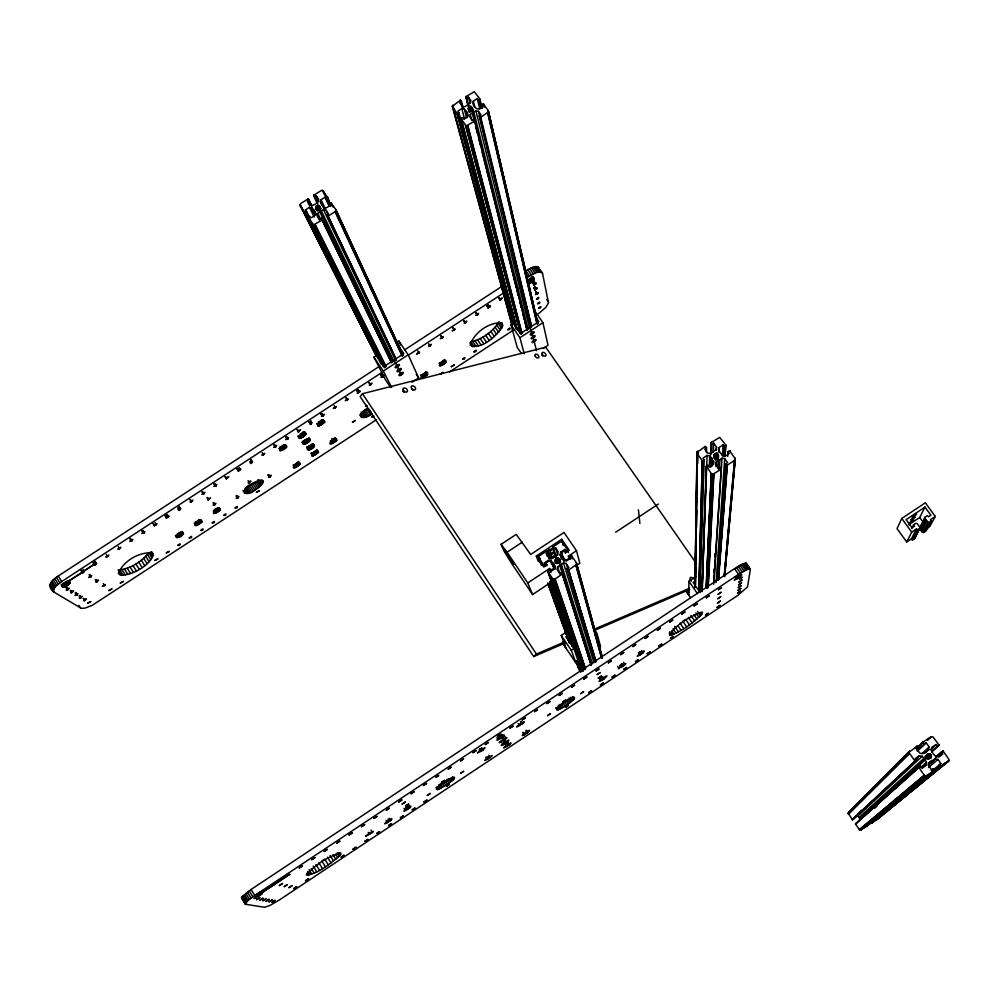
<?xml version="1.0" encoding="UTF-8"?>
<svg xmlns="http://www.w3.org/2000/svg" width="999" height="999" viewBox="0 0 999 999"><rect width="100%" height="100%" fill="white"/><g stroke="black" fill="none" stroke-linecap="round" stroke-linejoin="round"><path stroke-width="1.5" d="M688.873 595.292L688.873 581.256L695.966 576.56M263.249 481.993L262.987 480.744C234.84 483.466 242.732 507.305 263.249 481.993L261.888 479.895M694.879 587.562L697.002 452.41L705.244 446.453L706.568 447.902L706.405 452.535M695.017 586.425L697.215 451.873M695.129 586.613L697.002 452.41M695.192 584.989L695.791 547.764M696.128 527.609L696.815 485.739M697.177 464.036L697.377 451.623M695.341 584.827L695.804 556.905M696.303 527.422L696.79 497.952M697.364 463.823L697.577 451.411M695.504 584.69L695.804 567.619M696.503 527.272L696.79 510.202M697.602 463.648L697.814 451.236M412.15 809.889L415.122 807.941L412.275 809.914M698.726 591.645L702.322 460.801L697.302 453.796M698.975 590.247L702.322 460.801M699.1 590.272L702.759 460.839L704.183 459.927L702.946 458.179L707.055 455.469L709.715 455.956L712.175 458.454L711.975 465.734M699.3 590.234L702.921 460.764L702.185 460.689M700.249 591.208L704.183 459.927M700.311 590.621L700.399 587.662L702.634 586.176M702.047 591.558L706.393 466.133L707.841 465.097L709.078 466.858L713.186 464.135L713.686 461.575L712.262 459.552M702.085 591.495L706.443 466.058M702.135 591.071L702.784 572.539M702.896 569.455L703.808 543.206M703.92 540.109L704.782 515.409M705.082 511.538L705.806 486.063M706.118 481.955L707.055 455.469M632.879 646.54L635.938 644.505L633.029 646.578M709.265 466.845L709.715 455.956M710.614 454.058L711.088 442.507L719.742 437.412L725.886 445.142L724.387 446.59L723.763 455.881M710.626 454.782L710.751 451.698M710.888 448.613L711.213 442.382L711.925 444.355L711.513 453.696M710.739 467.27L711.138 457.967M635.451 661.6L638.373 659.652L635.514 661.638M706.156 587.275L711.263 473.563L706.393 466.133M706.293 587.449L711.263 473.563M711.825 466.196L712.175 458.454M706.468 587.599L711.45 473.788M706.668 587.724L711.675 473.988M706.867 587.812L711.925 474.138M713.298 452.51L713.736 443.169L711.925 444.355M707.092 587.874L712.2 474.263M707.329 587.899L712.786 474.363L721.216 469.143L720.329 467.345L718.506 468.556L715.709 464.597L716.208 462.025L722.052 458.166L724.712 458.641L727.522 462.599L725.699 463.798L717.27 580.169M707.629 586.338L713.086 474.35M713.536 464.685L713.686 461.575M713.835 457.904C718.756 442.332 719.742 468.144 713.985 454.82M714.048 457.567L714.198 454.483M707.866 586.288L713.373 474.288M714.31 457.28L714.46 454.195M708.079 586.213L713.661 474.188M714.547 458.578L714.772 453.946M708.204 587.649L713.923 474.038M714.897 458.391L715.134 453.746M715.197 459.802L715.509 453.621M715.584 459.727L715.908 453.546M716.37 450.199L716.533 447.102L713.736 443.169M715.983 459.727L716.308 453.546M715.958 466.695L716.208 462.025M716.383 459.79L716.708 453.608M716.845 458.366L717.095 453.733M555.219 560.639C555.007 557.517 560.239 557.467 559.989 560.626C559.29 566.508 552.047 557.642 556.181 563.598M717.195 458.553L717.444 453.921M717.507 458.803L717.769 454.17M717.856 457.542L718.031 454.458M718.069 457.879L718.244 454.795M718.219 458.229L718.406 455.144M717.869 468.356L718.318 460.639M718.306 458.641L718.493 455.532M718.781 452.197L719.055 447.552L723.151 444.842L724.387 446.59M718.269 468.918L718.805 459.64M719.392 468.831L719.954 459.552M713.798 572.127L713.985 569.043M714.76 556.718L714.947 553.633M376.523 419.655L92.407 605.232L85.165 608.079L81.306 608.329L54.171 592.232C45.504 586.151 52.335 579.62 58.279 575.986L379.595 366.221M713.686 584.24L721.191 468.568M713.885 582.592L722.052 458.166M468.131 108.604C477.822 118.257 467.994 95.817 468.868 111.963M722.452 455.719L723.151 444.842M381.905 372.452L61.701 581.543C58.566 584.09 52.885 587 53.609 591.708M716.058 582.567L724.712 458.641M724.899 456.618L725.798 444.992L725.024 456.506M718.056 579.57L726.685 465.147L725.699 463.798M718.206 579.707L726.685 465.147M726.847 465.222L718.269 579.732L727.11 465.247L734.477 460.464L735.301 458.991L729.745 450.824M727.709 456.406L728.059 451.748L729.657 450.811M718.543 579.745L727.359 465.159M315.696 207.705C315.559 204.87 320.442 204.67 320.204 207.63C319.48 213.124 312.362 204.845 317.07 210.514M724.15 576.273L734.477 460.464M724.337 576.136L734.702 460.277M724.487 575.961L735.127 458.141M928.346 764.335L935.151 758.84L937.949 759.39L940.971 763.648L939.097 764.909L940.608 766.483L948.451 761.263L949.025 759.577L943.143 751.123L941.295 752.06L942.631 753.933L938.398 756.792L935.601 756.243L932.966 753.546L931.305 750.187L931.78 747.464L936.013 744.617L937.349 746.49L938.798 744.804L933.141 737L931.056 736.763L923.463 741.832L917.681 747.589L923.463 741.832M938.785 745.491L938.798 744.804M724.625 575.774L735.227 458.416M724.662 576.673L735.289 458.703M932.991 760.301L929.12 762.899L928.645 765.634L931.667 769.904L933.541 768.643L934.515 770.566L925.798 776.048L924.187 775.162L918.855 767.419L920.416 766.071L921.752 767.969L925.998 765.109L926.473 762.374L924.812 759.015L922.177 756.318L919.392 755.768L915.146 758.616L916.483 760.501L852.597 819.704L916.483 760.501M923.388 741.895L918.868 747.015M934.402 770.716L934.477 769.954L932.104 771.915M915.171 761.375L908.803 752.372L917.394 746.116L918.705 747.677L916.483 749.849M866.707 826.46L860.014 830.244L855.531 824.237L856.618 823.064M853.134 809.29L848.251 813.286L852.459 819.679L914.734 761.463M931.343 756.805C932.092 753.633 926.685 752.634 926.398 755.956C925.873 761.95 935.576 754.907 929.045 758.865M448.226 769.08L451.323 767.057L448.339 769.118M446.503 786.213L449.463 784.265L446.615 786.238M562.549 573.801L561.625 572.227L559.79 573.438L557.055 569.405L557.604 566.808L563.486 562.912L566.133 563.411L568.868 567.432L567.032 568.643L568.593 570.079L576.573 564.385L576.373 562.699L571.366 555.531L572.202 558.516M561.488 559.165L560.114 554.732L560.664 552.135L564.797 549.413L565.996 551.186L567.432 549.562L562.062 542.045L560.339 541.995L552.747 547.052L553.596 548.876L555.432 547.664L558.154 551.673L557.617 554.27L554.982 556.668L551.723 558.154L549.088 557.654L546.366 553.646L548.201 552.435L547.165 551.036L549.712 558.429L547.302 551.136M554.557 568.556L551.211 560.614L548.576 560.127L544.43 562.849L545.641 564.635L543.931 565.559L538.561 557.267L539.41 555.781L546.903 550.961L549.388 558.316M562.549 573.888L554.87 579.133L552.672 578.721L547.664 571.178L549.2 569.892L550.399 571.678L554.545 568.931L555.094 566.333L552.609 562.674M552.759 547.639L552.859 546.915M670.491 638.324L673.388 636.351L670.491 638.349M460.589 760.876L463.686 758.853L460.701 760.913M515.322 323.639L458.978 112.762L457.854 111.164L461.8 108.604L464.298 109.016L467.932 114.148L467.395 116.521L463.449 119.081L462.312 117.482L460.864 118.606L466.221 125.874L474.775 121.166L474.075 119.393L472.327 120.529L469.767 116.908L470.304 114.535L472.827 112.3L475.924 110.889L478.434 111.301L480.994 114.91L479.245 116.046L531.018 327.734M480.219 107.705L478.409 100.175L479.782 98.676L474.213 91.758L465.821 96.716L468.181 106.244M479.745 99.276L482.017 108.117M482.48 107.904L481.755 104.883L483.379 104.008L488.161 110.464L488.324 112L480.706 117.32L479.245 116.046M468.581 105.832L465.971 96.516M319.293 219.967L317.232 215.772L317.807 213.361L320.354 211.101L323.476 209.69L325.961 210.115L328.459 213.786L326.698 214.935L327.897 216.284L335.539 211.351L335.801 209.553L330.931 202.747L329.383 203.634L330.694 206.443M750.361 569.23L747.539 586.925L737.574 595.566L279.508 899.874L270.267 905.294L264.648 907.267L245.567 904.307L241.483 897.764L251.086 889.46L734.577 568.643L741.695 564.447L746.303 563.199L750.361 569.23L747.102 569.48L738.561 574.35L254.782 895.454L248.039 900.461L245.205 904.132M308.916 216.833L305.444 209.902L309.415 207.317L311.9 207.742L315.447 212.962L314.872 215.372L310.889 217.957L309.79 216.321L308.329 217.457L313.561 224.85L322.153 220.117L321.491 218.306L319.73 219.455L317.232 215.772M329.408 205.869L326.111 198.838L327.51 197.327L323.189 190.996L321.79 190.26L313.661 195.205L314.423 196.878L316.183 195.729L318.669 199.4L318.107 201.798L315.559 204.046L312.45 205.457L309.965 205.045L307.48 201.373L309.228 200.237L308.216 198.926L311.638 205.894M70.255 582.617C68.544 580.207 62.825 583.928 62.15 586.563C64.947 587.912 72.615 583.778 68.906 580.419M313.661 195.742L313.773 195.08L317.807 203.871M376.66 356.643L300.137 205.607L300.624 203.609L308.129 198.901M925.249 752.846L928.658 749.675L929.132 746.94L926.123 742.694L917.544 750.474M912.374 540.134L914.56 538.673L925.236 517.045L927.472 515.559L928.433 516.87L930.906 515.234L924.974 507.092L906.118 519.63L912.05 527.784L914.522 526.136L913.561 524.812L915.796 523.326L917.219 523.588L919.967 527.36L919.729 528.733L917.494 530.219L912.374 540.134L911.438 538.836L916.533 528.896L917.494 530.219M914.56 538.673L925.236 517.045M485.289 744.48L488.386 742.457L485.314 744.517M716.533 447.102L716.033 449.662L710.189 453.521L707.542 453.047L704.745 449.1L706.568 447.902M719.055 447.552L718.556 450.112L722.527 455.731L725.187 456.206L729.295 453.496L728.059 451.748M546.815 565.721L545.879 563.024L548.888 561.026L550.749 561.376L554.195 566.458L553.821 568.294L550.799 570.292L549.6 568.506L527.772 582.929L532.554 594.53L552.484 581.356M538.336 561.55L536.326 556.043L561.75 539.273L569.193 550.199L565.859 552.397L564.647 550.624L561.638 552.609L561.251 554.445L563.823 560.514M705.456 615.097L708.353 613.124L705.581 615.147M478.409 100.175L477.272 98.576L473.326 101.136L472.802 103.509L474.163 106.369L476.436 108.641L478.933 109.041L482.892 106.481L481.755 104.883M321.803 204.995L320.467 202.198L321.041 199.788L325.012 197.215L326.111 198.838M153.084 553.883L152.422 553.021C139.435 551.485 123.139 561.101 118.431 573.314C125.961 580.257 157.567 562.362 151.748 551.76M918.918 767.694L919.117 766.957L855.668 823.7M502.46 326.698L502.235 323.052C489.51 321.478 473.551 332.929 470.242 345.242C481.58 350.137 496.515 336.014 502.46 326.698L498.926 321.591M527.822 283.878C536.326 282.23 535.801 273.439 527.759 281.656M706.38 466.633L706.58 465.934M547.714 571.44L547.927 570.729M479.832 99.138L481.793 108.441M460.939 118.981L461.101 118.269L516.795 327.959M460.539 100.362L462.687 108.042L460.377 100.312L452.322 106.181L457.067 113.486L458.978 112.762M547.489 715.634L550.461 713.673L547.577 715.684M81.593 572.589C84.728 568.543 85.539 573.226 81.593 572.589L65.634 582.966M327.41 197.989L327.51 197.327L330.207 203.346M308.354 217.77L308.566 217.12M93.656 564.722C96.816 560.639 97.54 565.397 93.656 564.722L84.241 570.804L93.669 564.647M562.849 701.847L565.859 699.887L562.937 701.897M306.106 433.903C305.357 430.769 299.151 435.152 298.539 437.525C300.749 439.535 308.554 434.615 304.707 431.768M310.414 439.972C309.678 436.9 303.559 441.233 302.947 443.556C305.12 445.517 312.824 440.671 309.028 437.849M314.635 445.904C313.898 442.894 307.867 447.177 307.242 449.463C309.403 451.361 317.008 446.59 313.249 443.806M580.744 693.568L583.716 691.595L580.819 693.606M286.825 876.098L290.01 874.2L274.35 884.502L286.863 876.048M596.078 670.966L599.15 668.93L596.153 671.003M588.648 692.657L591.583 690.734L588.661 692.707M938.835 745.416L931.78 751.872M870.117 822.239L871.328 823.351L876.722 819.742L948.95 760.489M926.223 528.995L929.769 526.635L935.276 516.421L925.336 502.797L901.785 518.456L897.015 528.621L906.705 541.982L911.438 538.836M928.658 749.675L922.626 753.721L919.842 753.184L916.832 748.925L918.705 747.677M552.709 547.14L556.031 557.529L552.684 547.215M911.675 528.571L913.561 524.812M906.705 541.982L911.7 532.117L916.533 528.896M908.64 524.862L919.692 517.507L924.974 507.092M386.301 810.189L389.41 808.154L386.338 810.214M376.673 833.453L379.67 831.543L376.723 833.478M935.276 516.421L930.444 519.63L931.405 520.954L925.986 531.068L923.8 532.529L922.402 532.267L920.741 529.994L926.048 519.855L924.999 518.406M920.803 530.594L926.048 519.855M921.378 530.856L926.697 520.741L926.11 520.467M183.591 533.716C183.591 530.332 176.885 534.627 176.174 536.788C177.785 539.173 186.101 534.303 182.243 531.605M922.402 532.267L927.746 522.177L926.697 520.741M923.8 532.529L929.182 522.44L931.405 520.954M202.123 521.603C197.54 516.271 188.848 532.892 202.123 521.603L200.774 519.492M324.762 421.965C322.277 415.222 310.115 433.903 324.762 421.965L323.351 419.83M300.249 464.036C297.44 457.992 286.214 475.462 300.249 464.036L298.551 461.451M318.519 452.085C315.959 445.904 304.408 463.548 318.519 452.085L316.82 449.5M336.775 440.147C334.478 433.828 322.59 451.635 336.775 440.147L335.077 437.562M340.497 854.869L340.909 852.846C327.934 856.518 315.122 864.734 306.281 874.924C318.406 874 331.019 863.173 340.497 854.869L339.061 852.597M474.225 346.865L470.716 341.758C481.693 339.585 491.633 332.355 498.089 323.314L501.61 328.421M711.088 442.507L711.063 443.144M567.407 550.224L568.331 552.634M701.685 614.435L702.472 612.125C690.858 615.609 674.525 625.274 669.705 635.401C681.892 631.655 692.607 623.251 701.685 614.435L700.174 612.237M322.215 220.055L391.808 362.512M117.969 569.992C129.945 569.218 141.371 561.975 148.776 552.722L152.098 558.004M180.757 508.653C173.689 506.843 182.492 514.872 179.37 506.481M252.585 461.75C246.041 459.053 253.709 468.581 251.186 459.577M220.342 509.902C219.643 502.534 205.22 520.929 220.342 509.902L218.993 507.792M286.638 447.09C286.788 438.898 270.991 458.454 286.638 447.09L285.239 444.955M312.25 422.777C305.769 420.179 313.361 429.37 310.839 420.629M419.218 352.922L419.48 352.085L418.381 352.26L416.595 354.146L419.218 352.922L417.769 350.786M695.554 562.375L545.754 347.19L362.437 393.731L360.127 396.615L533.753 656.568L565.209 643.019M427.547 374.438C429.295 365.771 412.063 385.527 427.547 374.438L425.799 371.853M445.854 362.462C447.814 353.696 430.344 373.564 445.854 362.462L444.105 359.89M574.3 698.838C577.172 692.607 557.617 706.755 556.568 708.791C556.031 713.648 572.452 700.923 574.3 698.838L572.802 696.615M535.826 283.791L536.088 282.867L533.316 284.977L535.826 283.791L534.365 281.718M168.606 516.67L168.918 515.846L167.807 515.971L165.884 517.769L168.606 516.67L167.22 514.485M240.472 469.73L240.747 468.818L239.785 468.956L237.824 470.791L240.472 469.73L239.073 467.569M359.69 391.87L359.965 390.846L357.167 392.907L359.69 391.87L358.266 389.722M453.846 779.12C458.791 772.04 437.624 786.013 436.825 788.011C433.716 794.03 452.772 780.831 453.846 779.12L452.385 776.86M454.57 329.895L455.032 328.871L452.16 330.931L454.57 329.895L453.109 327.784M506.306 738.498L506.893 737.587L502.784 739.497L499.213 742.694L506.306 738.498L504.807 736.226M536.725 288.823L537.162 287.724L534.415 289.81L536.725 288.823L535.264 286.763M848.551 812.449L909.377 751.31M848.426 812.637L909.614 751.123M848.276 813.061L908.778 752.684M625.112 664.61L625.849 663.611L622.102 665.309L618.344 668.668L625.112 664.61L623.601 662.387M848.263 813.511L908.79 752.984M848.313 813.723L908.865 753.296M848.401 813.935L908.978 753.583M848.513 814.135L909.14 753.845M914.747 748.388L917.307 746.103M917.656 747.764L923.213 742.294M927.459 740.159L930.793 736.912M261.413 894.442L262.113 893.481L257.18 895.741L253.996 898.65L261.413 894.442L259.952 892.07M927.721 740.009L931.343 736.663M917.269 751.285L926.123 742.694M156.418 524.687L156.918 523.701L153.871 525.624L156.418 524.687L155.032 522.502M533.753 656.568L536.438 654.033L565.034 641.745M858.191 813.423L861.588 810.214M914.859 760.039L919.392 755.768M922.402 753.271L929.132 746.94M372.477 832.492L373.226 831.38L368.831 833.491L365.547 836.413L372.477 832.492L371.029 830.206M852.334 819.617L914.547 761.4M915.858 760.077L918.106 757.954M924.237 753.234L926.485 751.136M288.049 438.711L288.561 437.587L285.664 439.61L288.049 438.711L286.638 436.563M922.177 756.318L857.929 815.958L859.902 818.793L924.924 760.202M347.602 399.825L348.064 398.613L345.267 400.674L347.602 399.825L346.166 397.677M930.344 749.849L936.013 744.617M442.52 337.824L443.194 336.601L440.309 338.661L442.52 337.824L441.071 335.701M925.174 756.305L927.809 754.033M925.923 755.968L928.196 753.895M859.04 817.544L923.725 758.491M925.199 756.942L928.62 753.82M925.623 756.955L929.045 753.833M933.066 750.037L938.848 744.879M489.822 306.93L490.434 305.632L487.649 307.754L489.822 306.93L488.361 304.82M374.051 416.108L371.678 417.157L373.102 415.522M931.655 751.685L938.91 745.154M926.036 757.017L929.457 753.895M859.827 817.931L929.869 754.045M926.797 757.367L930.244 754.245M927.134 757.617L930.581 754.507M537.574 293.793L538.224 292.507L535.489 294.58L537.574 293.793L536.138 291.733M926.273 758.965L930.868 754.832M927.646 758.278L931.093 755.182M927.809 758.666L931.268 755.569M927.909 759.065L931.368 755.981M918.868 767.332L855.494 823.975L920.416 766.071M929.082 758.453L931.393 756.393M874.787 808.166L877.085 806.131M920.728 767.469L926.473 762.374M922.489 768.181L925.998 765.109M928.271 763.461L931.792 760.376M935.501 757.13L941.295 752.06M935.688 757.242L942.869 751.086M928.945 763.486L931.293 761.438M935.963 757.192L943.143 751.123M937.387 756.243L943.306 751.211M928.133 764.947L935.151 758.84M930.244 763.848L933.74 760.826M939.135 756.955L942.631 753.933M366.183 405.07L365.447 406.256L367.22 405.719M928.483 767.494L937.949 759.39M410.289 807.454C414.672 801.398 393.856 818.318 410.289 807.454L408.828 805.194M503.259 736.513C508.716 729.582 486.55 747.502 503.259 736.513L501.748 734.203M859.302 829.682L924.187 775.162M859.44 829.869L924.387 775.411M522.777 723.551L524.288 721.827L520.167 723.713L516.52 726.985L522.777 723.551L521.253 721.253M859.615 830.019L924.624 775.624M509.615 744.605L511.051 742.969L507.042 744.842L503.546 747.964L509.615 744.605L508.154 742.369M859.802 830.144L924.899 775.786M931.18 770.616L933.541 768.643M860.014 830.244L925.186 775.923M860.239 830.306L925.798 776.048M931.955 770.841L940.971 763.648M860.688 830.319L926.985 775.711M643.094 652.846C649.662 645.329 627.072 663.436 643.094 652.846L641.583 650.636M869.13 823.95L872.726 821.066M875.074 819.03L878.67 816.158M881.043 814.197L929.769 773.963M934.589 770.304L866.832 826.161L934.465 770.654M740.122 576.748C748.114 568.144 723.513 587.674 740.122 576.748L734.577 568.643M940.159 766.358L871.265 823.376M940.321 766.445L870.941 823.338L940.871 766.383M943.056 764.472L945.441 762.524M877.159 819.242L948.825 760.776M144.193 532.704L144.892 531.543L141.858 533.466L144.193 532.704L142.807 530.519M91.046 576.635L91.708 575.524L88.686 577.434L91.046 576.635L89.698 574.462M77.298 594.642L77.934 593.556L74.95 595.454L77.298 594.642L75.974 592.482M216.134 485.726L216.808 484.465L213.873 486.438L216.134 485.726L214.735 483.541M876.722 819.742L948.663 761.026M104.595 585.614L105.245 584.54L102.298 586.413L104.595 585.614L103.272 583.478M275.886 446.69L276.623 445.392L273.714 447.402L275.886 446.69L274.475 444.53M335.477 407.767L336.263 406.443L333.366 408.454L335.477 407.767L334.053 405.631M250.2 492.532L246.815 487.3L256.019 481.818L259.403 487.037M238.224 497.589L238.898 496.378L236.064 498.289L238.224 497.589L236.875 495.479M477.772 314.835L478.608 313.349L475.824 315.472L477.772 314.835L476.323 312.712M390.646 820.566C397.315 813.223 374.375 830.756 390.646 820.566L389.198 818.293M483.179 749.899L485.039 747.739L480.307 750.187L477.397 752.959L483.179 749.899L481.68 747.602M490.222 757.542L492.157 755.519L488.111 757.417L484.652 760.514L490.222 757.542L488.761 755.306M527.909 732.504C535.776 724.4 512.2 742.332 527.909 732.504L526.448 730.281M367.033 408.416C354.82 416.133 362.999 421.391 372.165 413.648M506.406 742.819C516.645 733.491 490.771 751.972 506.406 742.819L504.932 740.571M604.12 678.833C615.359 668.831 588.349 687.936 604.12 678.833L602.622 676.61M131.93 540.734L132.867 539.398L129.82 541.333L131.93 540.734L130.557 538.536M203.921 493.718L204.907 492.345L201.885 494.268L203.921 493.718L202.522 491.533M323.326 415.721L324.425 414.285L321.453 416.233L323.326 415.721L321.903 413.574M382.779 376.898L383.853 375.349L380.956 377.372L382.779 376.898L381.343 374.762M430.207 345.916L431.343 344.343L429.258 345.142L428.658 346.503L430.207 345.916L428.758 343.793M214.997 504.67L215.884 503.284L213.024 505.207L214.997 504.67L213.636 502.534M684.74 620.042L682.879 621.328L686.638 626.785M538.236 313.886L545.879 307.367L548.501 302.797L542.494 273.289L537.037 266.596L531.393 267.769L525.886 270.729L529.582 276.011L536.763 272.415L541.595 272.128M438.261 775.474C440.996 775.074 431.406 779.907 438.211 775.499M66.321 582.604L81.868 572.889M258.566 894.892L274.525 884.49M257.867 895.304L274.4 884.327M566.183 648.463L561.251 635.426L566.383 632.03M571.84 645.641L572.864 644.967M579.308 660.564L575.861 662.849L571.316 650.361L574.9 647.989M695.504 580.869L693.144 582.442L700.124 592.494M698.838 590.634L701.323 588.985L700.399 587.662M532.554 594.53L512.475 564.685L504.233 551.473L501.098 544.343L516.233 534.365L530.656 554.47L564.01 532.467L576.485 550.749L579.82 563.286L576.448 565.521M501.098 544.343L507.092 552.222L522.34 542.157M569.168 558.853L568.381 556.106L576.485 550.749M570.429 559.415L569.58 556.431L571.191 555.494M615.684 532.23L658.391 504.02M524.225 353.808L519.942 337.724L542.944 322.677L533.99 309.852M543.081 348.514L548.014 345.292L542.944 322.677M321.815 861.038L323.751 859.777M390.621 387.462L385.689 380.132L373.938 357.13L377.41 354.857M396.291 342.545L398.763 340.921L408.179 354.807L418.668 377.922L412.025 382.267M378.309 358.316L379.308 357.667M404.408 350.025L502.372 286.076M391.633 387.45L383.304 371.054L408.179 354.807M408.042 355.382L503.446 293.082M526.972 277.71L529.582 276.011M521.515 353.596L517.195 347.377L511.026 324.862L515.734 321.778M516.046 325.349L515.122 325.961L515.896 328.833M449.562 371.878L513.461 330.082M460.039 100.35L461.501 101.623L459.752 102.747L462.312 106.356L464.81 106.756L470.417 103.122L470.954 100.749L468.406 97.153L466.658 98.277M300.137 205.607L304.82 212.375L306.543 211.526L305.444 209.902M119.655 548.751L120.842 547.252L117.795 549.188L119.655 548.751L118.282 546.553M107.617 556.605L108.804 555.119L105.744 557.055L107.617 556.605L106.256 554.408M68.057 589.56L69.181 588.124L66.159 590.047L68.057 589.56L66.708 587.375M365.934 416.895L362.487 411.713L368.718 408.491M270.105 476.748L271.416 475.349L269.618 475.736L268.619 477.222L270.105 476.748L268.743 474.65M81.094 597.627L82.293 596.291L79.258 598.101L81.094 597.627L79.77 595.479M465.459 322.889L466.87 321.141L464.822 321.915L464.185 323.301L465.459 322.889L464.011 320.766M370.641 384.815L372.04 383.191L370.08 383.766L369.318 385.264L370.641 384.815L369.218 382.679M263.449 454.82L264.797 453.359L262.949 453.733L261.913 455.294L263.449 454.82L262.05 452.659M191.683 501.698L192.919 500.174L190.784 500.861L190.085 502.21L191.683 501.698L190.285 499.525M97.153 581.655L98.551 580.082L96.379 580.819L95.792 582.067L97.153 581.655L95.817 579.495M441.221 374.076L442.794 372.315L440.035 374.275M249.4 482.692L250.924 481.056L248.888 481.693L248.139 483.041L249.4 482.692L248.027 480.581M568.593 570.079L595.679 660.589L568.593 570.079L567.882 569.88L595.504 661.962M500.649 299.875L502.347 297.964L500.324 298.726L499.8 300.15L500.649 299.875L499.188 297.764M330.607 202.834L332.655 205.782M84.803 600.511L86.438 598.838L84.278 599.587L83.716 600.786L84.803 600.511L83.491 598.376M71.928 592.569L73.589 590.859L71.379 591.62L70.804 592.857L71.928 592.569L70.592 590.397M208.741 499.687L210.564 497.989L208.416 498.576L207.705 499.912L208.741 499.687L207.367 497.527M298.726 431.705L300.587 429.87L298.551 430.482L297.877 431.93L298.726 431.705L297.315 429.558M593.806 630.719L689.622 589.485M593.643 629.457L689.447 588.299M328.059 216.259L396.166 359.677L327.809 216.284M852.721 819.692L915.096 761.425M226.586 478.683L228.871 476.698L226.773 477.36L226.186 478.746L225.187 476.523M341.271 857.08L344.143 855.144L341.121 857.067M568.419 570.129L595.479 660.664M482.967 104.096L483.666 104.158M729.32 450.911L730.057 450.986M570.841 555.594L571.64 555.744M942.606 751.186L943.381 751.273M927.746 522.177L929.182 522.44M480.032 117.158L531.268 325.736M307.804 198.951L311.9 206.094L308.354 199.001M305.244 212.35L304.57 212.188L381.044 363.723M304.82 212.375L381.556 364.123M704.982 446.503L705.706 446.69M726.56 465.022L727.284 465.209M546.653 551.011L547.365 551.211M543.568 565.322L544.28 565.521M917.032 746.153L917.781 746.365M940.022 766.221L940.783 766.433M329.383 203.634L330.482 205.257L326.498 207.829L324.013 207.417L320.467 202.198M562.574 556.393L564.71 559.527L566.57 559.865L569.58 557.879L568.381 556.106M483.541 104.058L484.315 107.13M571.44 555.569L572.427 558.666M537.899 266.87L542.494 273.289M480.082 117.22L531.443 327.222M919.692 517.507L923.838 523.189M919.717 528.571L920.741 529.994M901.785 518.456L911.7 532.117M924.25 743.955L923.276 742.569M745.928 563.036L749.912 568.693M537.037 266.596L540.734 271.853M745.254 563.074L749.238 568.743M535.926 266.558L539.622 271.815M744.317 563.336L748.301 569.005M534.59 266.745L538.286 272.003M743.119 563.798L747.102 569.48M533.066 267.145L536.763 272.415M741.695 564.447L745.691 570.142M531.393 267.769L535.089 273.039M740.097 565.284L744.08 570.978M529.607 268.581L533.304 273.863M738.336 566.283L742.332 571.977M533.004 276.735L534.465 278.833M527.747 269.58L531.456 274.862M532.892 277.098L534.365 279.196M736.488 567.42L740.484 573.114M532.692 277.51L534.165 279.608M531.655 276.923L533.853 280.057M531.992 278.446L533.454 280.544M546.728 299.475L548.488 301.998M534.178 281.905L535.639 283.991M533.978 282.093L535.427 284.178M530.781 277.884L532.979 281.031M533.741 282.28L535.202 284.365M530.244 278.384L532.442 281.518M533.004 282.742L534.465 284.827M532.767 282.854L534.228 284.94M529.657 278.858L531.855 281.993M737.312 575.412L738.898 577.672M535.064 286.95L536.513 289.023M534.827 287.125L536.276 289.198M529.033 279.295L531.231 282.442M736.663 575.861L738.249 578.121M528.396 279.695L530.594 282.842M533.866 287.712L535.314 289.772M533.641 287.787L535.089 289.86M527.772 280.045L529.97 283.192M735.376 576.685L736.962 578.945M535.901 291.92L537.35 293.968M535.664 292.083L537.112 294.143M527.884 281.381L529.358 283.479M536.176 317.769L538.848 321.603L520.454 333.641L513.324 323.364M529.645 327.622L532.017 332.555M531.218 332.417L532.979 336.451M498.951 297.877L500.412 299.987M498.713 297.964L500.187 300.075M511.026 324.862L519.942 337.724M688.873 581.256L697.527 593.743M687.225 589.872L688.873 592.245M501.086 322.652L502.859 325.199M488.124 305.007L489.585 307.118M685.601 590.284L688.873 595.004M685.614 590.584L690.546 597.702M487.887 305.182L489.348 307.292M486.913 305.682L488.374 307.792M486.7 305.731L488.161 307.842M697.464 611.388L700.499 615.771M496.815 325.212L500.337 330.307M695.878 612.961L698.9 617.332M495.154 327.222L498.676 332.317M693.905 614.697L696.94 619.08M493.144 329.295L496.653 334.378M690.883 615.484L694.655 620.941M490.859 331.368L494.355 336.451M688.361 617.419L692.132 622.889M476.073 312.899L477.534 315.01M475.824 313.049L477.285 315.16M488.336 333.391L491.845 338.474M685.664 619.392L689.435 624.85M485.676 335.289L489.173 340.372M482.929 337.038L486.426 342.108M680.057 623.164L683.828 628.633M480.182 338.561L483.691 343.644M678.059 625.961L681.068 630.344M477.522 339.822L481.019 344.917M674.675 626.385L678.446 631.868M463.748 320.904L465.209 323.027M475.012 340.796L478.509 345.891M673.014 628.771L676.023 633.154M472.714 341.446L476.223 346.553M671.628 630.881L673.888 634.178M669.817 631.605L672.09 634.902M469.93 343.007L472.564 346.84M669.168 633.116L670.679 635.314M452.909 327.972L454.358 330.095M440.846 335.889L442.295 338.012M443.656 360.352L445.417 362.924M443.156 360.814L444.905 363.386M442.594 361.263L444.343 363.836M640.421 651.51L641.92 653.721M441.995 361.688L443.743 364.26M639.785 651.947L641.296 654.158M441.371 362.088L443.119 364.66M639.148 652.359L640.659 654.57M440.746 362.437L442.495 365.01M638.523 652.747L640.034 654.957M440.134 362.724L441.895 365.297M439.572 362.949L441.321 365.522M439.048 363.099L440.796 365.671M569.58 556.431L570.779 558.204L566.645 560.938L563.998 560.451L560.114 554.732M548.576 548.813L550.212 551.236M549.75 552.36L551.373 554.757M550.899 555.844L552.509 558.229M425.362 372.315L427.11 374.887M424.85 372.777L426.598 375.349M622.127 663.611L623.626 665.834M424.288 373.226L426.036 375.799M621.528 664.06L623.026 666.271M423.688 373.651L425.437 376.236M620.891 664.485L622.402 666.708M423.064 374.051L424.812 376.623M422.44 374.4L424.188 376.973M619.63 665.297L621.128 667.507M421.84 374.687L423.576 377.26M593.593 628.396L596.965 633.366L600.511 646.503L598.901 644.105M421.253 374.912L423.002 377.497M420.729 375.075L422.477 377.647M617.557 666.358L619.055 668.581M545.879 563.024L547.077 564.797L543.743 567.007L536.326 556.043M396.915 343.481L403.808 353.646L383.916 366.633L376.423 355.507M416.196 374.263L418.668 377.922M393.856 360.139L396.903 365.334M396.428 365.097L398.813 369.318M398.339 369.068L400.699 373.251M400.224 372.989L401.461 374.825M601.348 677.459L602.847 679.682M600.724 677.859L602.222 680.069M599.55 678.508L601.048 680.731M565.834 636.713L573.876 648.663L581.568 670.616M507.092 552.222L527.772 582.929M373.938 357.13L383.304 371.054M561.251 635.426L571.316 650.361M562.512 641.77L565.109 645.641M563.498 644.355L566.083 648.189M562.749 643.356L575.861 662.849M381.081 374.925L382.517 377.06M576.311 661.4L579.02 669.505L580.869 672.265M380.831 375.062L382.267 377.197M368.956 382.817L370.392 384.952M571.99 697.439L573.488 699.662M570.217 697.265L572.452 700.599M568.98 698.289L571.216 701.623M567.594 699.375L569.83 702.709M362.437 393.731L536.438 654.033M566.083 700.474L568.319 703.808M358.054 389.91L359.49 392.058M357.829 390.097L359.265 392.232M357.08 390.572L358.504 392.719M356.83 390.696L358.254 392.832M369.58 409.777L371.303 412.362M564.497 701.573L566.72 704.907M367.145 409.49L370.592 414.647M562.887 702.634L565.109 705.968M365.547 410.377L368.993 415.534M561.276 703.621L563.498 706.955M363.986 411.126L367.432 416.296M559.727 704.52L561.95 707.854M558.291 705.294L560.514 708.641M361.101 412.137L364.56 417.307M557.729 707.042L559.215 709.278M360.739 413.661L363.336 417.545M556.605 707.517L558.091 709.752M360.564 414.997L362.3 417.594M555.706 707.816L557.192 710.052M359.752 414.835L361.476 417.432M345.941 397.864L347.377 400M321.653 413.736L323.077 415.884M321.391 413.873L322.814 416.021M321.141 413.998L322.565 416.146M320.891 414.098L322.315 416.246M334.74 437.987L336.451 440.571M323.014 420.279L324.425 422.402M334.328 438.424L336.026 441.009M321.878 419.667L324.001 422.864M321.378 420.129L323.489 423.326M333.828 438.873L335.539 441.458M520.704 721.69L522.215 723.988M320.816 420.591L322.927 423.788M333.279 439.323L334.99 441.895M525.861 730.719L527.322 732.941M320.204 421.029L322.315 424.225M331.843 438.449L334.403 442.32M332.068 440.134L333.778 442.719M319.555 421.441L321.666 424.637M318.906 421.803L321.016 425M331.443 440.484L333.154 443.069M518.131 723.426L519.642 725.724M330.819 440.784L332.53 443.369M523.351 732.304L524.825 734.527M318.269 422.102L320.379 425.299M330.232 441.021L331.93 443.606M522.777 732.617L524.25 734.839M318.356 423.414L319.755 425.549M317.782 423.588L319.193 425.724M317.27 423.688L318.681 425.824M316.833 423.701L318.244 425.836M309.49 421.653L310.901 423.801M309.228 421.778L310.652 423.926M308.991 421.878L310.402 424.026M313.024 444.205L314.398 446.291M308.791 438.249L310.19 440.372M316.496 449.925L318.194 452.51M304.47 432.167L305.881 434.303M312.013 443.581L314.073 446.715M308.466 438.686L309.852 440.796M316.084 450.362L317.782 452.947M303.434 431.543L305.544 434.74M312.275 445.067L313.649 447.165M308.042 439.135L309.428 441.246M315.597 450.811L317.295 453.396M303.009 431.993L305.12 435.202M311.788 445.529L313.162 447.614M306.855 438.536L308.941 441.708M315.047 451.248L316.745 453.833M503.384 737.424L504.882 739.697M507.03 743.219L508.491 745.441M303.209 433.529L304.62 435.664M310.539 444.93L312.612 448.064M306.293 438.986L308.379 442.157M502.784 737.861L504.283 740.134M314.448 451.673L316.146 454.258M301.948 432.917L304.046 436.126M309.952 445.354L312.013 448.489M306.381 440.484L307.767 442.594M313.836 452.06L315.534 454.645M502.147 738.298L503.646 740.571M301.336 433.354L303.434 436.563M499.95 735.526L501.461 737.836M309.315 445.754L311.376 448.888M503.658 741.433L505.132 743.681M305.057 439.822L307.13 442.994M313.199 452.422L314.897 455.007M505.132 744.467L506.593 746.69M300.687 433.766L302.797 436.963M308.679 446.103L310.739 449.238M304.408 440.184L306.493 443.356M312.575 452.722L314.273 455.307M297.065 429.657L298.489 431.805M300.037 434.128L302.135 437.325M308.054 446.416L310.115 449.55M498.626 736.363L500.137 738.673M304.458 441.546L305.856 443.656M311.975 452.959L313.674 455.544M300.087 435.502L301.498 437.637M307.442 446.653L309.503 449.787M501.81 742.507L503.284 744.755M311.426 453.134L313.124 455.719M303.159 440.734L305.244 443.906M299.475 435.751L300.874 437.887M306.88 446.828L308.941 449.962M310.926 453.234L312.625 455.831M303.284 441.97L304.67 444.08M307.068 447.977L308.441 450.074M298.901 435.926L300.299 438.062M496.84 737.324L498.351 739.635M302.772 442.07L304.158 444.18M298.376 436.026L299.787 438.161M302.335 442.095L303.721 444.205M297.939 436.051L299.338 438.186M301.985 442.045L303.384 444.155M286.413 436.738L287.824 438.898M286.164 436.913L287.575 439.073M285.914 437.075L287.325 439.235M298.226 461.863L299.925 464.46M297.814 462.3L299.513 464.885M297.327 462.749L299.026 465.334M296.79 463.186L298.476 465.771M284.815 445.404L286.226 447.54M296.191 463.611L297.889 466.196M283.629 444.792L285.726 448.002M295.567 463.998L297.265 466.595M486.925 756.58L488.374 758.815M283.054 445.254L285.152 448.464M294.942 464.36L296.641 466.945M282.442 445.691L284.54 448.901M480.432 748.488L481.93 750.786M294.318 464.66L296.004 467.257M485.664 757.342L487.125 759.577M281.805 446.103L283.903 449.313M479.77 748.913L481.268 751.223M293.718 464.91L295.404 467.495M281.144 446.466L283.241 449.675M479.108 749.325L480.619 751.635M293.157 465.084L294.842 467.669M280.494 446.778L282.592 449.987M279.87 447.028L281.968 450.237M279.995 448.276L281.393 450.412M279.47 448.376L280.869 450.524M279.021 448.401L280.419 450.549M274.238 444.705L275.649 446.865M273.976 444.867L275.387 447.028M268.481 474.8L269.855 476.898M268.232 474.912L269.605 477.01M267.994 475.012L269.355 477.11M251.024 459.765L252.422 461.925M261.276 480.219L262.974 482.842M259.877 479.87L262.425 483.791M261.638 484.827L258.242 479.595L257.23 480.694L260.614 485.926M451.436 777.746L452.897 779.994M450.274 778.708L451.735 780.968M448.214 778.633L450.399 782.005M254.645 482.917L258.029 488.149M446.74 779.707L448.926 783.079M253.147 483.991L256.531 489.223M445.167 780.793L447.352 784.165M251.573 484.99L254.957 490.222M443.556 781.855L445.729 785.226M249.962 485.889L253.346 491.121M441.92 782.854L444.105 786.238M237.637 468.531L239.036 470.704M237.375 468.631L238.786 470.804M237.15 468.706L238.549 470.879M236.925 468.756L238.336 470.916M248.364 486.663L251.748 491.908M440.334 783.79L442.52 787.162M438.836 784.602L441.021 787.986M245.367 487.762L248.751 493.007M438.199 786.413L439.647 788.673M244.743 489.098L247.44 493.294M436.988 786.95L438.449 789.198M244.28 490.247L246.316 493.406M435.989 787.312L437.45 789.572M244.043 491.208L245.404 493.319M242.944 490.484L244.73 493.044M224.975 476.56L226.373 478.733M236.638 495.641L237.987 497.752M236.388 495.804L237.737 497.914M236.139 495.941L237.487 498.051M214.498 483.716L215.884 485.889M214.236 483.878L215.634 486.051M213.973 484.028L215.372 486.201M218.594 508.229L219.942 510.327M217.445 507.617L219.468 510.776M213.386 502.697L214.748 504.82M217.57 509.103L218.918 511.213M213.124 502.834L214.485 504.97M216.296 508.479L218.319 511.638M407.093 806.468L408.554 808.728M215.672 508.878L217.695 512.037M215.022 509.24L217.045 512.4M405.794 807.292L407.242 809.565M207.118 497.639L208.491 499.787M214.373 509.552L216.396 512.724M202.26 491.695L203.659 493.881M214.423 510.864L215.772 512.974M201.998 491.845L203.396 494.018M213.836 511.063L215.185 513.161M403.996 808.278L405.444 810.539M213.311 511.176L214.66 513.286M190.022 499.675L191.408 501.848M200.474 519.892L201.823 522.002M200.087 520.329L201.423 522.44M198.938 519.705L200.949 522.877M198.389 520.154L200.412 523.314M197.802 520.579L199.812 523.738M387.987 819.155L389.435 821.428M197.165 520.979L199.188 524.138M197.19 522.39L198.539 524.5M195.866 521.653L197.889 524.825M386.039 820.354L387.487 822.627M195.242 521.915L197.265 525.087M195.329 523.164L196.666 525.274M194.793 523.289L196.129 525.399M194.318 523.339L195.667 525.462M179.221 506.655L180.607 508.841M179.021 506.83L180.407 509.015M178.034 507.492L179.42 509.677M181.955 532.005L183.292 534.128M181.556 532.43L182.904 534.552M180.419 531.818L182.43 534.989M180.544 533.316L181.893 535.427M179.283 532.679L181.294 535.851M167.033 514.66L168.419 516.845M178.646 533.079L180.657 536.251M368.206 832.279L369.655 834.552M177.997 533.441L180.007 536.613M165.784 515.459L167.17 517.644M177.347 533.766L179.358 536.938M165.522 515.559L166.908 517.744M165.285 515.634L166.658 517.819M165.06 515.684L166.446 517.869M177.385 535.077L178.721 537.2M176.786 535.277L178.134 537.4M176.249 535.414L177.585 537.524M175.774 535.464L177.11 537.587M175.387 535.452L176.723 537.562M153.272 523.476L154.658 525.661M153.059 523.526L154.433 525.711M142.57 530.694L143.943 532.879M142.308 530.856L143.694 533.041M142.045 531.006L143.419 533.191M151.249 551.848L153.247 555.019M150.25 552.185L152.922 556.406M337.237 852.696L339.385 856.118M147.502 554.495L150.824 559.765M335.689 854.17L337.837 857.579M145.804 556.368L149.113 561.638M333.029 854.694L335.889 859.24M143.731 558.304L147.04 563.573M330.032 855.356L333.591 861.026M130.295 538.698L131.668 540.896M130.032 538.848L131.406 541.046M141.346 560.239L144.643 565.509M327.472 857.229L331.031 862.911M138.699 562.125L142.008 567.395M324.712 859.14L328.259 864.822M135.889 563.911L139.186 569.193M322.527 862.174L325.374 866.72M132.979 565.546L136.276 570.829M318.881 862.861L322.427 868.543M130.057 566.982L133.354 572.265M315.971 864.56L319.53 870.241M127.198 568.169L130.494 573.463M313.187 866.083L316.745 871.777M124.475 569.093L127.785 574.388M311.313 868.543L314.148 873.101M121.99 569.717L125.3 575.012M308.991 869.605L311.838 874.162M119.793 570.017L123.114 575.324M307.717 871.528L309.852 874.949M118.631 571.053L121.279 575.312M306.843 873.138L308.266 875.436M118.531 572.827L119.868 574.962M95.28 561.401L96.641 563.598M95.117 561.563L96.491 563.773M93.956 562.412L95.317 564.61M93.681 562.537L95.042 564.747M93.419 562.649L94.78 564.847M93.157 562.737L94.53 564.934M95.554 579.632L96.891 581.78M95.292 579.732L96.628 581.893M89.46 574.625L90.809 576.81M89.211 574.787L90.559 576.972M83.079 569.43L84.44 571.64M81.643 570.404L83.004 572.614M81.369 570.516L82.73 572.727M81.119 570.604L82.48 572.802M83.229 598.488L84.553 600.611M79.508 595.616L80.832 597.764M79.246 595.754L80.569 597.902M68.731 580.781L70.092 582.979M75.737 592.657L77.06 594.817M68.456 581.181L69.818 583.379M75.474 592.819L76.811 594.979M75.212 592.956L76.548 595.117M67.408 580.506L69.443 583.816M67.607 582.055L68.968 584.253M66.384 581.406L68.419 584.702M258.404 893.293L259.865 895.666M65.772 581.843L67.807 585.152M70.33 590.496L71.666 592.682M65.122 582.255L67.145 585.564M257.08 894.18L258.554 896.553M78.871 605.382L80.507 608.029M64.436 582.642L66.471 585.951M63.736 582.979L65.772 586.288M66.434 587.524L67.782 589.71M66.171 587.649L67.52 589.847M63.736 584.365L65.097 586.563M255.045 895.366L256.506 897.751M58.279 575.986L61.701 581.543M251.086 889.46L254.782 895.454M62.413 583.478L64.448 586.788M62.5 584.727L63.849 586.937M61.963 584.802L63.324 587.012M61.513 584.802L62.875 587.012M56.444 577.26L59.853 582.817M61.164 584.727L62.525 586.937M249.163 890.771L252.859 896.765M54.758 578.571L58.167 584.128M247.377 892.057L251.061 898.064M53.272 579.895L56.693 585.451M245.754 893.306L249.438 899.3M52.035 581.181L55.444 586.738M244.355 894.467L248.039 900.461M51.061 582.417L54.47 587.961M243.207 895.516L246.878 901.51M50.375 583.553L53.784 589.098M242.332 896.428L246.004 902.422M50 584.577L53.409 590.122M241.758 897.189L245.417 903.171M49.95 585.464L54.171 592.232M241.483 897.764L245.567 904.307M300 204.82L376.473 356.243M305.319 212.312L376.848 354.345M300.836 205.682L309.153 222.565M310.564 225.337L376.461 355.594M306.543 211.526L309.34 217.095M312.699 224.213L384.84 367.707M316.159 232.555L308.441 217.233L383.429 366.783M317.682 235.24L379.982 359.378M314.673 224.875L385.602 366.695M314.398 224.925L385.377 366.733M313.836 224.925L385.152 366.745M313.561 224.85L384.702 366.67M313.311 224.75L384.49 366.583M315.197 224.638L386.026 366.496M314.947 224.775L385.826 366.608M307.48 201.373L309.54 205.557M309.415 207.317L314.235 217.058M313.174 209.615L315.547 213.873M311.9 207.742L315.347 214.748M311.338 207.829L314.086 213.411M314.136 210.052L316.183 214.248M315.734 208.067L317.108 210.864M317.807 213.361L320.542 218.968M316.458 206.044L318.494 210.252M316.196 206.331L318.231 210.539M315.984 206.643L318.032 210.851M315.821 206.98L317.195 209.79M321.491 218.306L391.658 362.812M315.734 207.342L317.095 210.14M322.09 220.167L390.921 361.463M317.844 205.432L319.88 209.653M317.47 205.507L319.505 209.715M320.354 211.101L393.044 361.413M317.095 205.632L319.143 209.84M316.758 205.819L318.806 210.027M319.842 212.05L392.644 362.175M319.568 205.994L320.929 208.803M313.836 195.03L317.22 202.035M318.956 205.594L320.642 208.579M318.606 205.482L319.955 208.292M321.441 211.014L393.918 361.338M313.599 195.367L317.045 202.747M318.231 205.432L320.254 209.64M316.183 195.729L318.868 201.336M321.74 204.071L323.751 208.292M326.698 214.935L395.991 359.99M323.476 209.69L395.554 360.277M321.041 199.788L325.05 208.217M325.961 210.115L327.972 214.335M328.221 216.196L396.366 359.69M322.739 205.532L324.076 208.341M325.012 197.215L328.971 205.669M323.027 190.784L325.836 196.628M322.34 190.359L324.575 194.693M327.547 197.79L329.957 203.684M335.901 210.614L402.784 355.07M335.826 210.876L402.609 355.494M335.539 211.351L402.485 355.681M335.339 211.551L402.322 355.844M330.931 202.747L332.979 206.98M335.102 211.726L402.135 355.981M335.676 209.315L402.947 354.795M335.951 210.065L402.997 355.232M398.763 340.921L400.674 345.092M538.498 267.357L538.811 268.044M538.561 557.267L540.459 562.762M547.877 583.279L569.592 643.331M579.133 669.692L576.286 661.625L579.02 669.505M538.573 557.554L541.371 565.446M547.739 583.029L569.48 643.119M549.263 585.464L558.154 610.164M560.252 615.971L568.618 639.21M576.985 662.437L579.083 668.256M538.673 556.693L539.722 559.59M548.626 584.265L568.518 639.422M576.373 661.188L578.983 668.443M538.598 556.98L540.172 561.326M548.551 584.527L568.456 639.647M560.564 615.571L563.174 622.839M538.973 556.181L540.022 559.09M551.51 591.058L555.169 601.223M560.389 615.759L567.182 634.652M577.11 662.262L578.683 666.62M549.937 582.966L572.415 645.816M577.484 660.339L581.181 670.591L577.397 660.239M549.812 582.842L572.24 645.691M550.062 581.53L572.764 645.791M549.9 581.605L572.627 645.841L549.725 581.618M577.884 660.414L581.443 670.641M577.747 660.439L581.306 670.641M544.43 562.849L545.466 565.796M548.439 572.19L583.079 671.415M548.301 572.315L582.567 670.304M547.677 571.091L582.604 670.679M552.884 578.921L583.866 668.718M552.672 578.721L583.703 668.568M552.484 578.483L584.065 669.867M553.696 579.27L584.49 669.005M549.6 568.506L550.973 572.514M553.409 579.195L584.265 668.943M553.134 579.083L584.053 668.843M554.582 579.233L585.177 668.98M554.283 579.295L584.952 669.018M553.983 579.308L584.715 669.03M555.132 578.983L585.601 668.781M546.366 553.646L547.365 556.568M554.87 579.133L585.402 668.893M550.749 561.376L551.66 564.098M546.815 550.961L549.213 558.341M551.211 560.614L552.684 565.047M552.072 563.324L553.421 567.382M548.201 552.435L550.162 558.304M552.884 564.51L554.233 568.556M553.621 563.161L555.082 567.569M553.696 564.273L554.657 567.207M554.195 566.458L555.082 569.143M555.494 559.49L556.443 562.449M555.332 559.852L556.293 562.812M557.604 566.808L559.977 574.188M555.244 560.239L556.206 563.199M555.981 558.853L557.405 563.299M555.706 559.153L557.142 563.598M553.396 548.351L556.168 557.317M556.643 558.404L558.066 562.862M556.293 558.603L557.717 563.049M591.308 665.247L562.462 573.463L591.371 665.122M562.087 573.701L591.208 665.334M557.03 558.279L558.453 562.724M557.829 558.204L559.24 562.662M557.43 558.204L558.841 562.662M559.715 565.409L591.346 665.184M558.965 558.591L559.89 561.563M555.432 547.664L557.754 555.082M558.616 558.404L560.014 562.862M560.227 564.398L591.52 663.823M558.229 558.266L559.64 562.724M561.376 564.31L592.395 663.761M559.54 559.14L560.664 562.437M559.278 558.841L560.202 561.813M560.664 552.135L562.924 559.577M563.486 562.912L593.993 662.699M561.638 552.609L562.899 556.768M562.624 557.217L563.873 561.338M567.032 568.643L595.304 662.487M563.386 557.579L564.21 560.327M568.331 570.129L595.716 662.125L566.133 563.411M562.312 542.207L563.399 545.367M564.647 550.624L565.471 553.409M564.797 549.413L565.671 552.41M561.75 539.273L563.586 545.591M575.836 565.297L601.648 658.403M576.448 564.647L601.698 656.405M576.286 564.897L601.985 658.104M576.073 565.109L601.823 658.266M576.373 562.699L602.36 657.479M576.66 564.098L601.922 656.218M576.573 564.385L601.798 656.193M479.795 203.883L481.019 208.379M488.761 236.85L489.972 241.346M490.796 244.343L492.02 248.838M493.643 254.832L494.867 259.328M497.714 269.817L498.938 274.313M499.75 277.31L500.974 281.793M501.785 284.79L503.821 292.282M506.68 302.772L507.892 307.267M508.716 310.264L509.927 314.76M510.751 317.757L511.975 322.252M452.722 105.182L457.867 124.887M458.841 127.66L466.833 157.83M467.807 160.614L512.112 324.076M452.435 105.657L512.137 325.399M452.322 106.443L512.037 325.212M502.784 287.662L503.996 292.158M459.053 115.659L462.262 127.647M463.074 130.644L466.283 142.632M467.082 145.629L470.304 157.617M471.103 160.627L474.313 172.615M477.135 183.104L478.334 187.6M481.143 198.089L482.355 202.585M483.154 205.582L484.365 210.077M485.164 213.074L486.363 217.57M487.175 220.567L488.374 225.062M489.185 228.059L490.384 232.555M491.183 235.552L492.395 240.047M493.194 243.044L494.405 247.54M495.204 250.537L498.414 262.537M499.225 265.534L502.435 277.522M503.234 280.519L506.456 292.507M508.054 298.501L510.464 307.492M512.075 313.486L514.485 322.477M457.767 113.549L513.998 322.727M514.098 324.3L457.018 113.424L514.035 324.288M460.889 118.531L517.207 329.87M465.971 125.774L520.816 333.629M465.359 125.25L520.442 333.441M461.501 101.623L463.074 107.642M467.607 125.787L521.865 333.566M467.345 125.886L521.453 333.691M460.214 100.3L461.313 104.845M466.783 125.974L521.241 333.703M461.8 108.604L464.56 119.131M466.496 125.949L521.028 333.678M464.298 109.016L466.633 118.032M467.857 125.649L522.052 333.466M466.57 111.289L467.732 115.809M466.62 112.3L467.794 116.821M465.596 110.852L467.17 116.895M466.034 96.466L468.169 105.719M468.831 107.318L469.98 111.838M468.568 107.592L469.717 112.113M470.304 114.535L471.84 120.554M468.219 108.242L468.981 111.251M470.217 106.706L471.353 111.226M469.842 106.781L470.979 111.301M469.48 106.905L470.616 111.426M469.13 107.093L470.279 111.601M472.202 107.517L472.964 110.527M517.045 286.651L517.794 289.66M471.665 107.03L472.714 110.265M471.341 106.868L472.09 109.878M472.827 112.3L527.26 330.057M468.406 97.153L469.93 103.197M470.979 106.756L472.115 111.276M474.075 119.393L527.21 330.095M470.604 106.706L471.74 111.226M472.327 113.224L474.225 120.754M476.123 128.284L477.26 132.805M479.158 140.335L480.294 144.855M482.192 152.385L483.329 156.905M484.09 159.915L486.363 168.956M487.125 171.965L489.398 180.994M490.159 184.016L492.432 193.044M493.194 196.054L494.33 200.574M495.079 203.596L497.365 212.625M498.114 215.634L500.399 224.675M501.148 227.685L516.321 287.937M517.082 290.946L518.219 295.467M520.117 302.997L521.253 307.517M523.151 315.047L524.288 319.568M525.049 322.577L526.56 328.596M473.913 112.2L528.121 329.333M472.402 107.83L473.151 110.839M517.195 286.9L517.957 289.91M475.924 110.889L529.632 328.346M473.326 101.136L474.825 107.155M478.434 111.301L531.143 327.16M533.354 337.999L533.916 340.297M534.29 341.833L536.463 350.699M477.272 98.576L479.832 109.153M480.781 117.27L531.456 325.662M488.449 111.476L537.587 322.752M488.161 110.464L537.737 323.576M488.211 112.238L537.287 323.526M487.849 112.675L537.137 323.676M487.624 112.837L536.975 323.801M488.299 110.702L537.837 323.751M638.411 509.777L639.897 523.501M549.013 554.857A3.347 0.712 -34.2 0 1 553.121 552.197A3.347 0.712 -34.2 0 1 552.934 553.583A3.347 0.712 -34.2 0 1 548.851 556.006M549.775 558.766A3.309 0.699 -34.2 0 1 553.783 555.869A3.309 0.699 -34.2 0 1 554.395 556.743M553.858 557.23A3.309 0.699 -34.2 0 1 551.111 559.04M402.972 391.383A2.585 1.648 40 0 1 404.046 392.17M541.77 355.332A2.385 1.411 42.2 0 1 542.744 356.069M403.221 391.071A2.585 1.648 40 0 1 404.295 391.87M691.445 580.968A2.46 1.511 47.7 0 1 690.284 577.672A2.46 1.511 47.7 0 1 693.431 578.821M689.872 580.319A2.46 1.511 47.7 0 1 690.346 580.744M411.925 389.323A2.572 1.623 40.1 0 1 412.849 390.272M405.582 805.968L408.641 804.07L405.582 805.968M259.403 490.621L256.481 492.37L259.403 490.621M549.999 701.56L546.915 703.571L549.999 701.56M620.616 654.645L623.688 652.647L620.616 654.645M259.74 897.664L256.556 899.637L259.74 897.664M108.829 590.559L111.851 588.96L108.829 590.559M623.763 669.33L626.685 667.419L623.801 669.268M411.089 793.681L414.223 791.732L411.089 793.681M909.527 522.764L913.648 519.917L909.527 522.764M262.912 898.226L259.765 900.224L262.912 898.226M910.913 519.93L915.059 517.07L910.913 519.93M912.324 517.07L916.495 514.185L912.324 517.07M120.342 583.029L123.352 581.443L120.342 583.029M266.034 898.763L262.887 900.711L266.034 898.763M269.106 899.312L266.009 901.285L269.106 899.312M562.3 693.393L559.215 695.429L562.3 693.393M272.14 899.837L269.093 901.81L272.14 899.837M423.476 785.451L426.585 783.478L423.476 785.451M275.125 900.361L272.053 902.272L275.125 900.361M423.976 801.985L426.935 800.099L423.976 801.985M568.306 705.331L565.446 707.304L568.306 705.381M451.336 366.67L454.17 364.985L451.336 366.67M427.322 795.379L430.319 793.468L427.322 795.379M154.833 560.464L157.83 558.891L154.833 560.464M574.587 685.227L571.515 687.275L574.587 685.227M645.129 638.373L648.189 636.375L645.129 638.373M282.492 883.553L279.37 885.576L282.492 883.553M462.649 359.265C466.034 359.815 465.472 355.282 462.649 359.265M647.14 653.808L650.062 651.897L647.14 653.808M166.321 552.959L169.306 551.386L166.371 552.822M287.337 884.627L284.253 886.613L287.337 884.627M473.963 351.873C477.335 352.422 476.798 347.889 473.963 351.873M177.797 545.454C181.069 546.203 181.094 541.62 177.859 545.317M292.058 885.663L288.986 887.624L292.058 885.663M441.558 782.342L444.58 780.406L441.558 782.342M586.875 677.072L583.803 679.12L586.875 677.072M657.367 630.257L660.426 628.246L657.367 630.257M189.273 537.949C192.732 538.623 192.382 534.065 189.273 537.949M296.666 886.675L293.631 888.611L296.666 886.675M658.816 646.053L661.738 644.143L658.816 646.053M302.46 865.921L299.288 867.944L302.46 865.921M355.357 420.467L352.46 422.252L355.357 420.467M200.737 530.444C204.146 531.156 203.808 526.598 200.737 530.444M507.867 329.707C511.151 330.307 510.739 325.699 507.867 329.707M669.605 622.127L672.664 620.129L669.605 622.127M600.224 672.564L597.19 674.55L600.224 672.564M212.2 522.952C215.572 523.688 215.235 519.143 212.2 522.952M601.273 676.111L598.276 678.096L601.273 676.111M308.541 878.783L305.519 880.718L308.541 878.783M460.776 773.164L463.761 771.253L460.826 773.076M603.296 682.966L600.374 684.927L603.296 682.966M223.651 515.459C227.01 516.208 226.748 511.6 223.651 515.459M314.91 857.666L311.738 859.677L314.91 857.666M536.55 299.063C539.81 299.75 539.51 294.93 536.55 299.063M537.599 303.696C540.846 304.37 540.546 299.625 537.599 303.696M611.425 660.776L608.366 662.837L611.425 660.776M681.842 614.01L684.889 612.012L681.842 614.01M538.636 308.279C541.858 308.916 541.608 304.183 538.636 308.279M235.102 507.979C238.411 508.753 238.199 504.095 235.102 507.979M472.952 752.609L476.048 750.699L472.952 752.609M614.997 675.187L612.075 677.147L614.997 675.187M327.347 849.4L324.2 851.435L327.347 849.4M90.697 601.585L87.637 603.209L90.697 601.585M694.055 605.894L697.102 603.908L694.055 605.894M339.785 841.158L336.638 843.181L339.785 841.158M706.268 597.789L709.302 595.754L706.268 597.789M497.639 736.226L500.724 734.315L497.639 736.226M352.21 832.904L349.076 834.927L352.21 832.904M718.481 589.685L721.503 587.649L718.481 589.685M718.131 594.255L721.128 592.295L718.131 594.255M717.781 598.713L720.729 596.728L717.781 598.713M717.444 603.071L720.366 601.111L717.444 603.071M717.107 607.33L720.004 605.394L717.107 607.33M355.994 847.277L352.984 849.187L355.994 847.277M509.977 728.034L513.061 726.136L509.977 728.034M364.623 824.662L361.488 826.685L364.623 824.662M367.832 839.41L364.822 841.32L367.832 839.41M522.302 719.854L525.374 717.906L522.302 719.854M377.035 816.42L373.888 818.431L377.035 816.42M739.36 579.17L742.344 577.16L739.41 579.083M738.985 582.042L741.957 580.044L738.985 582.042M738.623 584.877L741.57 582.892L738.623 584.877M738.261 587.674L741.196 585.701L738.261 587.674M737.911 590.421L740.821 588.461L737.911 590.421M737.562 593.131L740.446 591.196L737.562 593.131M534.627 711.675L537.637 709.702L534.69 711.575M391.508 823.688L388.499 825.599L391.508 823.688M401.835 799.962L398.713 801.972L401.835 799.962M405.282 802.035L402.222 804.045L405.282 802.035M403.321 815.833L400.374 817.769L403.321 815.833M504.607 550.486L513.611 564.335L504.607 550.486M548.776 552.072A3.372 0.724 -34.2 0 0 552.784 548.676A3.372 0.724 -34.2 0 0 548.376 550.824A3.372 0.724 -34.2 0 0 548.776 552.072M396.516 367.557A2.635 0.887 -34.1 0 0 399.488 364.71A2.635 0.887 -34.1 0 0 395.854 366.158A2.635 0.887 -34.1 0 0 396.516 367.557M398.439 371.516A2.61 0.874 -34.1 0 0 401.386 368.681A2.61 0.874 -34.1 0 0 397.777 370.142A2.61 0.874 -34.1 0 0 398.439 371.516M400.324 375.424A2.597 0.862 -34.1 0 0 403.259 372.615A2.597 0.862 -34.1 0 0 399.675 374.063A2.597 0.862 -34.1 0 0 400.324 375.424M535.114 355.969A2.398 1.424 42.1 0 0 538.598 357.779A2.398 1.424 42.1 0 0 537.1 354.458A2.398 1.424 42.1 0 0 535.114 355.969M542.17 354.146A2.385 1.411 42.2 0 0 545.641 355.956A2.385 1.411 42.2 0 0 544.143 352.647A2.385 1.411 42.2 0 0 542.17 354.146M411.363 387.812A2.572 1.623 40.1 0 0 415.197 389.735A2.572 1.623 40.1 0 0 413.698 386.151A2.572 1.623 40.1 0 0 411.363 387.812M403.184 389.922A2.585 1.648 40 0 0 407.055 391.845A2.585 1.648 40 0 0 405.544 388.236A2.585 1.648 40 0 0 403.184 389.922M533.266 342.395A2.423 0.737 -35.3 0 0 536.113 339.747A2.423 0.737 -35.3 0 0 532.942 341.059A2.423 0.737 -35.3 0 0 533.266 342.395M532.317 338.561A2.435 0.749 -35.4 0 0 535.189 335.901A2.435 0.749 -35.4 0 0 531.992 337.212A2.435 0.749 -35.4 0 0 532.317 338.561M531.356 334.69A2.448 0.762 -35.4 0 0 534.253 332.005A2.448 0.762 -35.4 0 0 531.031 333.316A2.448 0.762 -35.4 0 0 531.356 334.69"/></g></svg>
